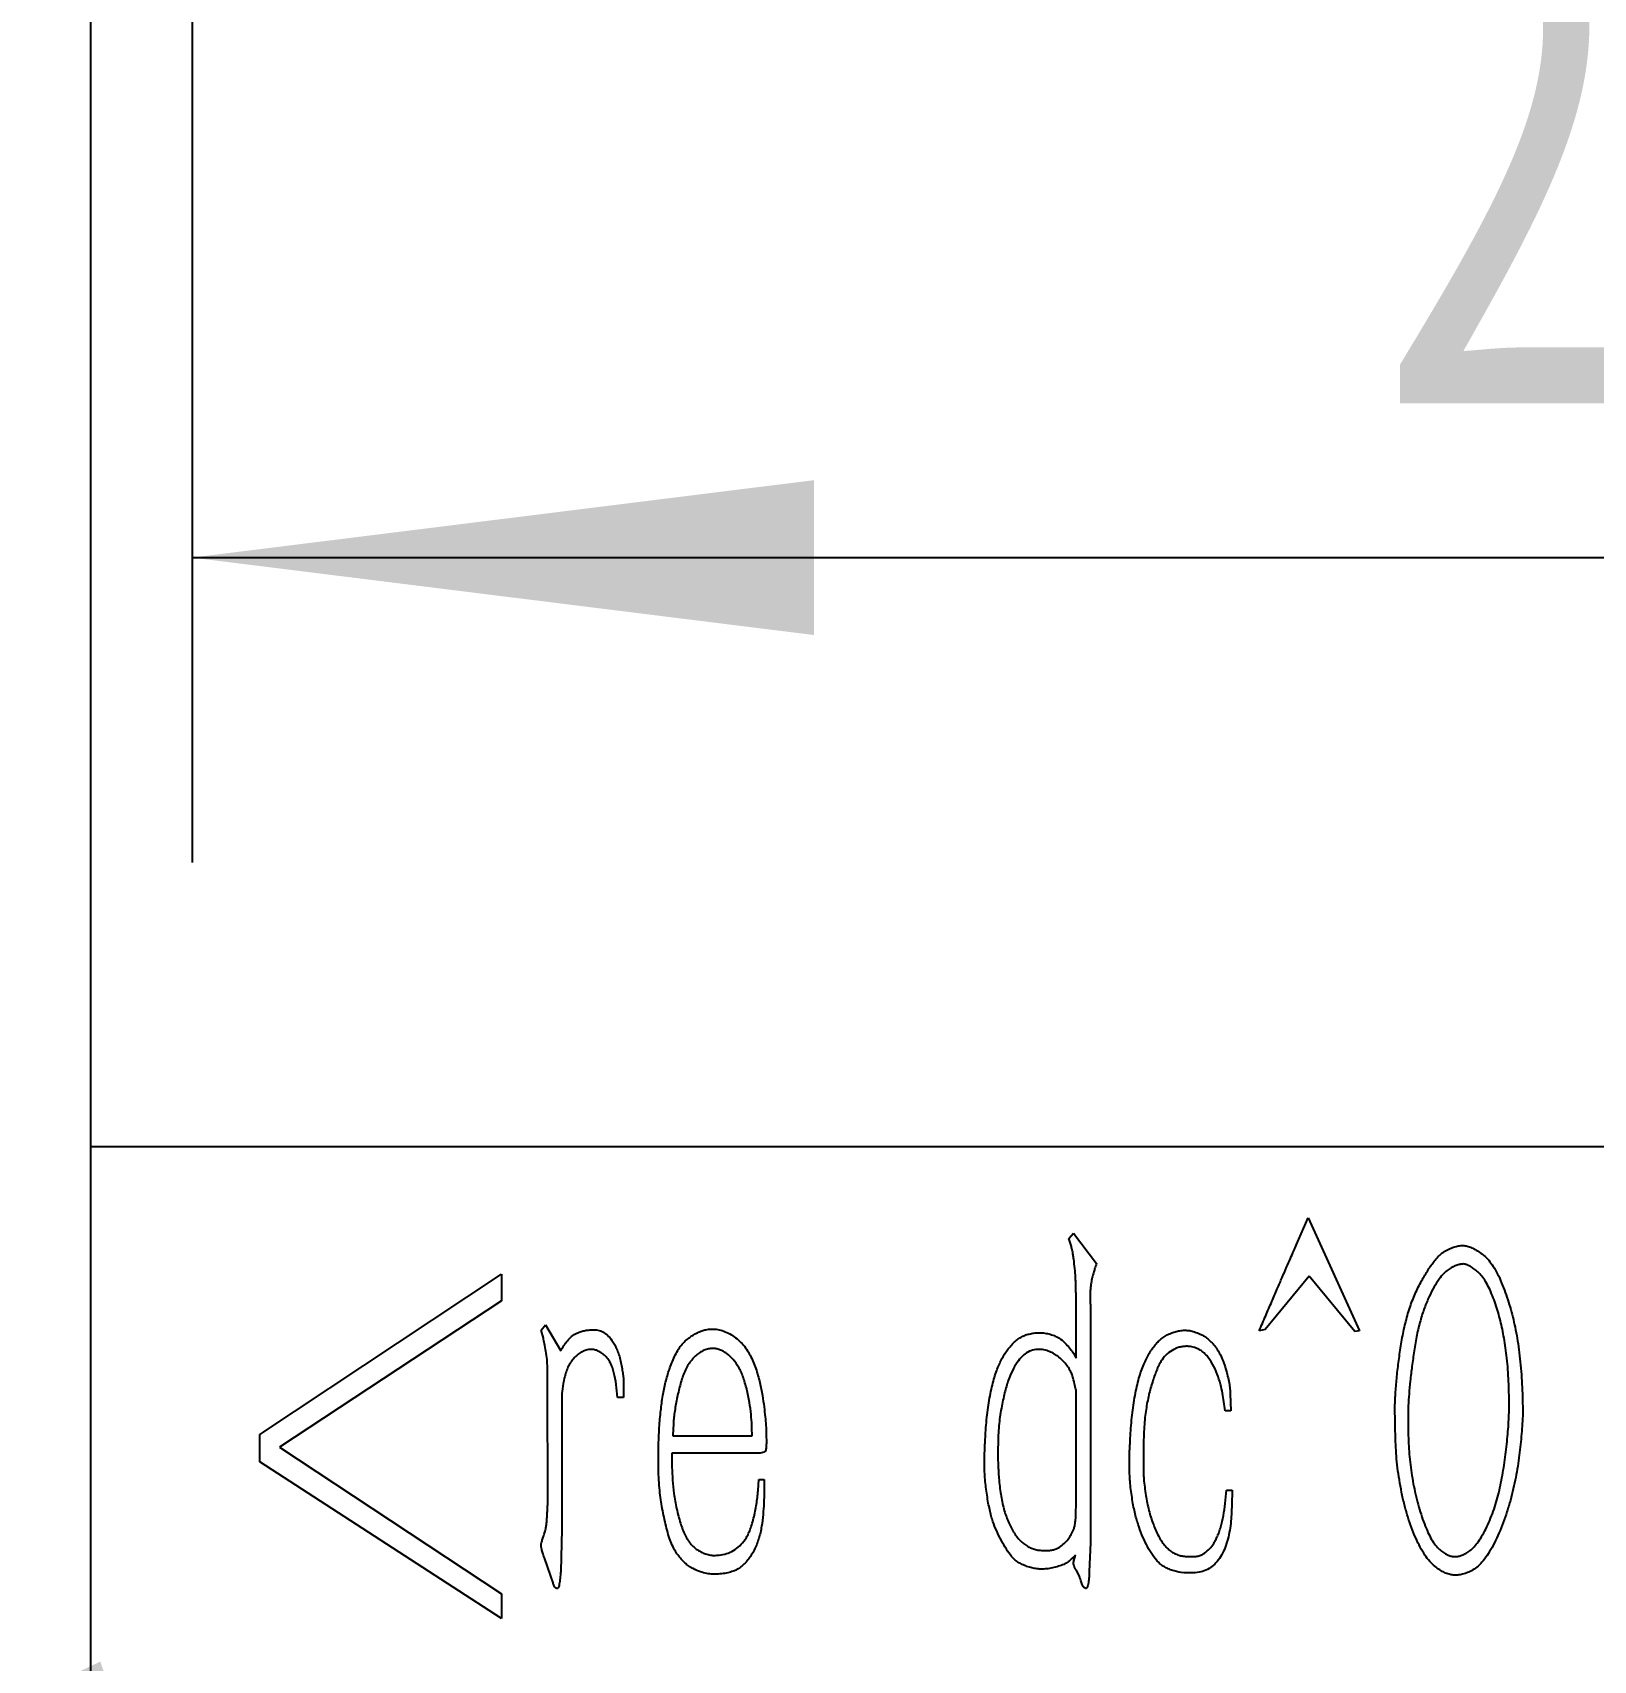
# Model space of a CAD drawing. Header units: millimetres. Extents: x 0 to 210, y 0 to 297.
# Drawn here: x 99.19 to 109.43, y 176.2 to 186.88 of the extents above; entities that cross this region are included whole.
import ezdxf

# ---------------------------------------------------------------- set-up
doc = ezdxf.new("R2010")
doc.units = ezdxf.units.MM
doc.layers.add('根据设置的颜色创建', color=7, linetype='Continuous', lineweight=25)
doc.styles.add('SLDTEXTSTYLE5', font='TXT', dxfattribs={"width": 0.7})
doc.dimstyles.new('SLDDIMSTYLE10', dxfattribs={"dimtxt": 3.5, "dimasz": 4.08, "dimexe": 0, "dimexo": 0.0625, "dimgap": 0.875, "dimtad": 2, "dimlfac": 1.5, "dimrnd": 1e-09, "dimzin": 12, "dimdsep": 46, "dimtxsty": 'SLDTEXTSTYLE5', "dimsah": 1, "dimcen": 0.09, "dimadec": 0, "dimazin": 3, "dimtfac": 1, "dimtmove": 0, "dimatfit": 0, "dimfxl": 0, "dimfrac": 2, "dimtolj": 1, "dimtzin": 12, "dimarcsym": 0})
doc.dimstyles.new('SLDDIMSTYLE5', dxfattribs={"dimtxt": 3.5, "dimasz": 4.08, "dimexe": 0, "dimexo": 0.0625, "dimgap": 0.875, "dimtad": 0, "dimtih": 1, "dimtoh": 1, "dimlfac": 1.5, "dimrnd": 1e-09, "dimzin": 12, "dimdsep": 46, "dimtxsty": 'SLDTEXTSTYLE5', "dimsah": 1, "dimcen": 0, "dimadec": 0, "dimazin": 3, "dimtfac": 1, "dimtofl": 0, "dimtmove": 0, "dimatfit": 3, "dimfxl": 0, "dimfrac": 2, "dimtolj": 1, "dimtzin": 12, "dimarcsym": 0})

# ---------------------------------------------------------------- blocks, each defined once
blk = doc.blocks.new('SW_SYMBOL_HOLE_DEPTH')
at = {"layer": '根据设置的颜色创建', "color": 0}
for p, q in [((0, 875), (800, 875)), ((400, 875), (400, 75)), ((100, 555), (400, 75)), ((700, 555), (400, 75))]:
    blk.add_line(p, q, dxfattribs=at)
blk = doc.blocks.new('_D_13')
at = {"layer": '根据设置的颜色创建'}
for p, q in [((95.896, 182.787), (81.203, 182.787)), ((100.947, 172.299), (95.896, 182.787)), ((101.236, 171.699), (100.947, 172.299))]:
    blk.add_line(p, q, dxfattribs=at)
blk.add_solid([(100.947, 172.299), (99.634, 176.196), (98.719, 175.755)], dxfattribs=at)
at = {"layer": '根据设置的颜色创建', "xscale": 0.004511737089201878, "yscale": 0.004511737089201878, "zscale": 0.004511737089201878}
blk.add_blockref('SW_SYMBOL_HOLE_DEPTH', (84.271, 182.267), dxfattribs=at)
at = {"layer": '根据设置的颜色创建', "char_height": 3.5, "attachment_point": 1, "style": 'SLDTEXTSTYLE5'}
for s, insert in [('R1', (81.203, 186.258)), ('3.15', (88.169, 186.258))]:
    blk.add_mtext(s, dxfattribs=dict(at, insert=insert))
blk = doc.blocks.new('_D_15')
at = {"layer": '根据设置的颜色创建'}
for p, q in [((100.236, 196.781), (100.236, 181.438)), ((118.903, 196.749), (118.903, 181.438)), ((100.236, 183.438), (118.903, 183.438))]:
    blk.add_line(p, q, dxfattribs=at)
for points in [[(100.236, 183.438), (104.316, 182.93), (104.316, 183.946)], [(118.903, 183.438), (114.823, 183.946), (114.823, 182.93)]]:
    blk.add_solid(points, dxfattribs=at)
at = {"layer": '根据设置的颜色创建', "insert": (108.003, 187.95), "char_height": 3.5, "attachment_point": 1, "style": 'SLDTEXTSTYLE5'}
blk.add_mtext('28', dxfattribs=at)

msp = doc.modelspace()

# ---------------------------------------------------------------- linework, layer by layer
at = {"color": 7, "linetype": 'Continuous', "lineweight": 25}
for p, q in [((99.5696, 197.0986), (99.5696, 179.572)), ((99.5696, 179.572), (99.5696, 157.0986)), ((119.5696, 179.572), (99.5696, 179.572)), ((107.4814, 178.9311), (107.5585, 179.1057)), ((107.5585, 179.1057), (107.8941, 178.3643)), ((105.9878, 178.9714), (106.0181, 179.0052)), ((106.0181, 179.0052), (106.1693, 178.8073)), ((106.0047, 178.9177), (105.9878, 178.9714)), ((100.6813, 177.6862), (102.2653, 178.7367)), ((102.2653, 178.7367), (102.2653, 178.5622)), ((107.5649, 178.7233), (107.2765, 178.3743)), ((107.8637, 178.3609), (107.5649, 178.7233)), ((102.2653, 178.5622), (100.809, 177.6021)), ((106.035, 178.1863), (106.035, 178.5657)), ((106.129, 178.5354), (106.129, 176.9747)), ((102.5268, 178.3708), (102.5537, 178.4046)), ((102.5403, 178.3171), (102.5268, 178.3708)), ((102.5537, 178.4046), (102.6546, 178.2331)), ((107.2765, 178.3743), (107.2363, 178.3643)), ((107.8941, 178.3643), (107.8637, 178.3609)), ((106.0181, 178.2197), (106.035, 178.1863)), ((102.5671, 178.0049), (102.5671, 178.1257)), ((102.5706, 177.2601), (102.5671, 178.0049)), ((102.6611, 177.9243), (102.6611, 177.0652)), ((103.0673, 177.9278), (103.027, 177.9278)), ((103.0673, 178.0218), (103.0673, 177.9278)), ((106.035, 177.2064), (106.035, 177.978)), ((107.0468, 177.9512), (107.0498, 177.8408)), ((107.0498, 177.8408), (107.013, 177.8408)), ((103.393, 177.723), (103.3895, 177.6762)), ((100.6813, 177.5052), (100.6813, 177.6862)), ((100.809, 177.6021), (102.2653, 176.6391)), ((103.3895, 177.6762), (103.9095, 177.6762)), ((102.2653, 176.478), (100.6813, 177.5052)), ((103.9264, 177.5619), (103.383, 177.5619)), ((103.9498, 177.3172), (103.9533, 177.3908)), ((103.9533, 177.3908), (103.9901, 177.3908)), ((107.013, 177.2332), (107.023, 177.3202)), ((107.023, 177.3202), (107.0603, 177.3202)), ((102.6611, 177.0652), (102.6546, 176.7867)), ((106.129, 176.9747), (106.1221, 176.7867)), ((102.5905, 176.7564), (102.5472, 176.8772)), ((106.0216, 176.8573), (106.0316, 176.8941)), ((102.6039, 176.7132), (102.5905, 176.7564)), ((106.0584, 176.7564), (106.035, 176.7967)), ((102.2653, 176.6391), (102.2653, 176.478))]:
    msp.add_line(p, q, dxfattribs=at)
for points, knots in [([(106.035, 178.5657), (106.0352, 178.5806), (106.0354, 178.6088), (106.034, 178.6487), (106.0333, 178.684), (106.0312, 178.7257), (106.0274, 178.7758), (106.0217, 178.825), (106.0165, 178.8624), (106.0127, 178.8857), (106.0088, 178.9036), (106.0059, 178.9136), (106.0047, 178.9177)], [0, 0, 0, 0, 0.1263436, 0.238684, 0.3383946, 0.4255331, 0.5916647, 0.7640543, 0.8448562, 0.9117846, 0.9635548, 1, 1, 1, 1]), ([(107.2363, 178.3643), (107.2507, 178.3978), (107.2783, 178.462), (107.318, 178.554), (107.3546, 178.6375), (107.3864, 178.7129), (107.4156, 178.7793), (107.441, 178.8373), (107.4622, 178.8871), (107.4754, 178.9174), (107.4814, 178.9311)], [0, 0, 0, 0, 0.17707888, 0.33935774, 0.48683699, 0.61993671, 0.73675806, 0.83951847, 0.92715922, 1, 1, 1, 1]), ([(108.1272, 177.8811), (108.1289, 177.9132), (108.1322, 177.9791), (108.1412, 178.0801), (108.1545, 178.1855), (108.17, 178.2937), (108.1913, 178.4006), (108.2186, 178.5023), (108.2536, 178.5963), (108.2883, 178.6685), (108.3179, 178.7214), (108.3391, 178.7568), (108.3602, 178.788), (108.3796, 178.8161), (108.3994, 178.8396), (108.418, 178.8596), (108.4364, 178.8757), (108.4594, 178.8914), (108.4873, 178.9053), (108.5195, 178.9177), (108.5505, 178.9247), (108.5709, 178.9247), (108.5807, 178.9247)], [0, 0, 0, 0, 0.0791699, 0.1622043, 0.2492283, 0.3402703, 0.4308829, 0.517075, 0.5988108, 0.67699, 0.7138333, 0.7476531, 0.7785029, 0.8065422, 0.8314259, 0.8539053, 0.8738364, 0.8911274, 0.9222877, 0.9501369, 0.9759474, 1, 1, 1, 1]), ([(108.5807, 178.9247), (108.5901, 178.923), (108.6099, 178.9196), (108.6392, 178.9067), (108.6703, 178.8896), (108.7033, 178.8674), (108.7364, 178.8375), (108.7669, 178.7978), (108.796, 178.7498), (108.8311, 178.6733), (108.8695, 178.5696), (108.9002, 178.4609), (108.92, 178.3701), (108.933, 178.2976), (108.943, 178.2208), (108.9552, 178.1129), (108.9638, 177.9743), (108.9656, 177.8628), (108.9665, 177.807)], [0, 0, 0, 0, 0.0227293, 0.0480077, 0.0760707, 0.1077732, 0.1431726, 0.1821589, 0.2272172, 0.2772795, 0.3836503, 0.4916982, 0.5473578, 0.6062124, 0.6678961, 0.7329792, 0.8662171, 1, 1, 1, 1]), ([(106.1693, 178.8073), (106.1651, 178.796), (106.1576, 178.7754), (106.1493, 178.7444), (106.1411, 178.7127), (106.1345, 178.6822), (106.1298, 178.6508), (106.1282, 178.6189), (106.1278, 178.5796), (106.1286, 178.551), (106.129, 178.5354)], [0, 0, 0, 0, 0.1310516, 0.2372548, 0.3464607, 0.4857842, 0.5745767, 0.6896091, 0.831337, 1, 1, 1, 1]), ([(108.5772, 178.8039), (108.5695, 178.8033), (108.5534, 178.8021), (108.5288, 178.7946), (108.5028, 178.7829), (108.4744, 178.7661), (108.4441, 178.7404), (108.414, 178.7017), (108.3827, 178.6508), (108.3502, 178.5881), (108.319, 178.5142), (108.2926, 178.4295), (108.2696, 178.3356), (108.2531, 178.2348), (108.2392, 178.1341), (108.2276, 178.0395), (108.2195, 177.9538), (108.2163, 177.8996), (108.2147, 177.8741)], [0, 0, 0, 0, 0.0217136, 0.045628, 0.0723106, 0.1024098, 0.1387018, 0.1840685, 0.2405762, 0.307741, 0.3840881, 0.4673451, 0.5586265, 0.6576861, 0.7562386, 0.8465169, 0.92758, 1, 1, 1, 1]), ([(108.8691, 178.1123), (108.8667, 178.1366), (108.862, 178.1839), (108.8538, 178.2523), (108.8437, 178.3157), (108.8294, 178.3939), (108.806, 178.4875), (108.7753, 178.5773), (108.7469, 178.6443), (108.7235, 178.6872), (108.6994, 178.7234), (108.6728, 178.7511), (108.6468, 178.7726), (108.6224, 178.7887), (108.5996, 178.8001), (108.5843, 178.8027), (108.5772, 178.8039)], [0, 0, 0, 0, 0.0930556, 0.1806196, 0.261585, 0.3371773, 0.4825854, 0.627771, 0.6971505, 0.7588704, 0.813198, 0.861755, 0.9042487, 0.9411046, 0.9729496, 1, 1, 1, 1]), ([(102.6546, 178.2331), (102.6614, 178.245), (102.6746, 178.2682), (102.6976, 178.3007), (102.7253, 178.3298), (102.7547, 178.3485), (102.7827, 178.3602), (102.8084, 178.3673), (102.8383, 178.3706), (102.8712, 178.3733), (102.9065, 178.3702), (102.9404, 178.3547), (102.9715, 178.3288), (102.9879, 178.306), (102.9967, 178.2937)], [0, 0, 0, 0, 0.0955864, 0.1869132, 0.2778642, 0.3742898, 0.4283045, 0.4895859, 0.5597249, 0.6386548, 0.7202938, 0.8038269, 0.8952198, 1, 1, 1, 1]), ([(103.2955, 177.5992), (103.2963, 177.6219), (103.2979, 177.6656), (103.3005, 177.7288), (103.3051, 177.7872), (103.3123, 177.8572), (103.3226, 177.9375), (103.3416, 178.0277), (103.3658, 178.1139), (103.3941, 178.1826), (103.4205, 178.2352), (103.4439, 178.2698), (103.4704, 178.299), (103.4994, 178.3224), (103.5293, 178.3408), (103.5579, 178.3566), (103.5861, 178.3679), (103.605, 178.3722), (103.6142, 178.3743)], [0, 0, 0, 0, 0.07583622, 0.14616853, 0.21108188, 0.27113449, 0.38112986, 0.48115926, 0.57849707, 0.67947642, 0.72871261, 0.77489575, 0.8183583, 0.85965464, 0.89894216, 0.93532195, 0.96860486, 1, 1, 1, 1]), ([(103.6142, 178.3743), (103.6276, 178.3758), (103.6544, 178.379), (103.6952, 178.3734), (103.7353, 178.36), (103.7748, 178.3398), (103.8114, 178.313), (103.8451, 178.2818), (103.8738, 178.2455), (103.9052, 178.1912), (103.9357, 178.1183), (103.9611, 178.0294), (103.9768, 177.9446), (103.9889, 177.8694), (103.9952, 177.8039), (104.0011, 177.7463), (104.0025, 177.6923), (104.0038, 177.649), (104.0033, 177.6169), (104.002, 177.5977), (103.9997, 177.584), (103.9966, 177.5731), (103.9864, 177.5676), (103.9722, 177.564), (103.9513, 177.5626), (103.9354, 177.5621), (103.9264, 177.5619)], [0, 0, 0, 0, 0.0377811, 0.0752833, 0.114412, 0.1562271, 0.1992159, 0.2413378, 0.2847075, 0.3285041, 0.4170676, 0.5056898, 0.5877016, 0.6587506, 0.7195709, 0.7723392, 0.8212163, 0.8709969, 0.8937944, 0.9115255, 0.9247559, 0.9333078, 0.9416935, 0.9552392, 0.9748642, 1, 1, 1, 1]), ([(105.4409, 177.6797), (105.4438, 177.7248), (105.4495, 177.8119), (105.466, 177.9174), (105.483, 177.9946), (105.4957, 178.0463), (105.51, 178.0924), (105.5301, 178.1451), (105.5583, 178.2027), (105.5933, 178.2524), (105.6235, 178.2859), (105.6474, 178.3064), (105.6727, 178.323), (105.6992, 178.3363), (105.7284, 178.3451), (105.7597, 178.3513), (105.7941, 178.3531), (105.8178, 178.3517), (105.8302, 178.3509)], [0, 0, 0, 0, 0.1560933, 0.300824, 0.3681409, 0.4289055, 0.4846282, 0.5342379, 0.6237707, 0.7050276, 0.743082, 0.7791909, 0.8134587, 0.8472263, 0.8814176, 0.9181018, 0.9570654, 1, 1, 1, 1]), ([(105.8302, 178.3509), (105.8417, 178.3483), (105.8651, 178.3428), (105.9008, 178.3313), (105.9374, 178.3106), (105.9691, 178.2793), (105.9968, 178.2485), (106.0119, 178.228), (106.0181, 178.2197)], [0, 0, 0, 0, 0.1494706, 0.305118, 0.474695, 0.677163, 0.8679074, 1, 1, 1, 1]), ([(106.392, 177.6762), (106.395, 177.7219), (106.4008, 177.8107), (106.4173, 177.9187), (106.4341, 177.9988), (106.4472, 178.0525), (106.4621, 178.1005), (106.4786, 178.1431), (106.4964, 178.1811), (106.5137, 178.2159), (106.534, 178.246), (106.5544, 178.2733), (106.5763, 178.2975), (106.6005, 178.3181), (106.6269, 178.3356), (106.6553, 178.3495), (106.6852, 178.3599), (106.7163, 178.3672), (106.7487, 178.3696), (106.7704, 178.3681), (106.7813, 178.3673)], [0, 0, 0, 0, 0.1552158, 0.3020217, 0.3704354, 0.4330688, 0.4896566, 0.5409572, 0.588033, 0.6318202, 0.6728609, 0.7110074, 0.7476428, 0.7831594, 0.8188938, 0.8546237, 0.890389, 0.9261499, 0.9628285, 1, 1, 1, 1]), ([(106.7813, 178.3673), (106.7916, 178.3645), (106.8151, 178.3579), (106.8456, 178.3468), (106.8728, 178.3331), (106.8952, 178.3179), (106.917, 178.297), (106.9409, 178.273), (106.9632, 178.2428), (106.9837, 178.2067), (107.0011, 178.164), (107.017, 178.1175), (107.0299, 178.0705), (107.0396, 178.0265), (107.0453, 177.9873), (107.0464, 177.9626), (107.0468, 177.9512)], [0, 0, 0, 0, 0.06031673, 0.13718874, 0.18231521, 0.23206909, 0.28894478, 0.35237911, 0.42244961, 0.4998591, 0.58610117, 0.68182658, 0.77679673, 0.86090727, 0.93542691, 1, 1, 1, 1]), ([(102.5671, 178.1257), (102.5666, 178.1429), (102.5656, 178.1785), (102.5578, 178.2302), (102.5487, 178.2766), (102.5428, 178.305), (102.5403, 178.3171)], [0, 0, 0, 0, 0.2673316, 0.54983, 0.8086544, 1, 1, 1, 1]), ([(102.8426, 178.2435), (102.8332, 178.2418), (102.8143, 178.2382), (102.7875, 178.2256), (102.7622, 178.2079), (102.7393, 178.1844), (102.7184, 178.1572), (102.7009, 178.1262), (102.6875, 178.0918), (102.6748, 178.0444), (102.6639, 177.9883), (102.662, 177.9443), (102.6611, 177.9243)], [0, 0, 0, 0, 0.07184078, 0.14454585, 0.22081492, 0.30387611, 0.39035453, 0.47932512, 0.57075411, 0.66808183, 0.84971019, 1, 1, 1, 1]), ([(103.027, 177.9278), (103.0242, 177.9565), (103.0188, 178.011), (103.0082, 178.0771), (102.994, 178.1242), (102.9811, 178.1554), (102.9631, 178.1821), (102.9426, 178.2052), (102.9191, 178.2227), (102.8951, 178.2366), (102.8689, 178.243), (102.8514, 178.2433), (102.8426, 178.2435)], [0, 0, 0, 0, 0.2133826, 0.4052903, 0.4937192, 0.5766298, 0.654501, 0.7308715, 0.8034575, 0.870387, 0.9349152, 1, 1, 1, 1]), ([(102.9967, 178.2937), (103.0022, 178.2847), (103.0139, 178.2659), (103.0273, 178.2335), (103.04, 178.1973), (103.0491, 178.1577), (103.0567, 178.1185), (103.0629, 178.0824), (103.0667, 178.0507), (103.0671, 178.0309), (103.0673, 178.0218)], [0, 0, 0, 0, 0.1114368, 0.2337756, 0.3689079, 0.5167222, 0.663035, 0.7908661, 0.9036162, 1, 1, 1, 1]), ([(103.648, 178.25), (103.6375, 178.2487), (103.6167, 178.2462), (103.5862, 178.2353), (103.558, 178.2174), (103.5311, 178.1946), (103.5071, 178.1666), (103.4853, 178.1349), (103.467, 178.0991), (103.4475, 178.0456), (103.4273, 177.9738), (103.4123, 177.8996), (103.4024, 177.8401), (103.3967, 177.7982), (103.3936, 177.7595), (103.3932, 177.7347), (103.393, 177.723)], [0, 0, 0, 0, 0.05017319, 0.09943175, 0.15204266, 0.20783804, 0.26636623, 0.32636119, 0.39003311, 0.45650032, 0.59641389, 0.74342353, 0.8159657, 0.88260024, 0.9441326, 1, 1, 1, 1]), ([(103.9095, 177.6762), (103.9093, 177.6991), (103.9087, 177.7461), (103.9037, 177.8192), (103.8932, 177.8983), (103.8785, 177.9674), (103.8643, 178.0235), (103.851, 178.0621), (103.8375, 178.0965), (103.8172, 178.1358), (103.7878, 178.1776), (103.752, 178.211), (103.7214, 178.2317), (103.6973, 178.2418), (103.673, 178.249), (103.6564, 178.2497), (103.648, 178.25)], [0, 0, 0, 0, 0.1001262, 0.2055562, 0.3204553, 0.4493446, 0.5146208, 0.5735734, 0.6275887, 0.6765774, 0.7665509, 0.8497012, 0.8895377, 0.9275424, 0.9636151, 1, 1, 1, 1]), ([(105.8068, 178.2435), (105.7911, 178.2435), (105.7611, 178.2434), (105.718, 178.2277), (105.6798, 178.1987), (105.6467, 178.1558), (105.6145, 178.1022), (105.5936, 178.0484), (105.5772, 177.9996), (105.566, 177.9565), (105.5553, 177.9086), (105.5409, 177.8369), (105.527, 177.7395), (105.5234, 177.6388), (105.5228, 177.5584), (105.5231, 177.5035), (105.525, 177.4551), (105.5273, 177.4251), (105.5284, 177.4112)], [0, 0, 0, 0, 0.0489734, 0.0937059, 0.1409171, 0.1974372, 0.2627093, 0.3363806, 0.3779787, 0.4242646, 0.4759792, 0.5321635, 0.6534155, 0.7840683, 0.8480224, 0.9057376, 0.9562142, 1, 1, 1, 1]), ([(106.035, 177.978), (106.0319, 177.9913), (106.0248, 178.0216), (106.0146, 178.0616), (106.0013, 178.0977), (105.9849, 178.126), (105.9635, 178.1535), (105.9378, 178.1802), (105.909, 178.2042), (105.8768, 178.2229), (105.8429, 178.2368), (105.8189, 178.2413), (105.8068, 178.2435)], [0, 0, 0, 0, 0.1086753, 0.2484735, 0.3292257, 0.4144713, 0.5077877, 0.6068694, 0.7092546, 0.8058185, 0.9025179, 1, 1, 1, 1]), ([(106.7784, 178.2634), (106.7691, 178.2637), (106.7509, 178.2642), (106.7244, 178.2604), (106.699, 178.2543), (106.6682, 178.2399), (106.6323, 178.2163), (106.6038, 178.1827), (106.5843, 178.1503), (106.5693, 178.1203), (106.5554, 178.0845), (106.5359, 178.0297), (106.5143, 177.9554), (106.4983, 177.8768), (106.4881, 177.8087), (106.4832, 177.75), (106.4788, 177.6844), (106.478, 177.6146), (106.4775, 177.5466), (106.4775, 177.4863), (106.4776, 177.4367), (106.479, 177.4072), (106.4795, 177.3943)], [0, 0, 0, 0, 0.0275992, 0.0539466, 0.079408, 0.1047786, 0.1548088, 0.2058078, 0.2341237, 0.2671846, 0.3054394, 0.3483054, 0.4401712, 0.5352808, 0.586579, 0.6449865, 0.710161, 0.7821312, 0.8526093, 0.9122432, 0.9615299, 1, 1, 1, 1]), ([(107.013, 177.8408), (107.0106, 177.8605), (107.006, 177.8991), (106.9972, 177.9576), (106.9826, 178.0185), (106.9622, 178.083), (106.9343, 178.1474), (106.9009, 178.1948), (106.8697, 178.2264), (106.8424, 178.2446), (106.8115, 178.2572), (106.7896, 178.2613), (106.7784, 178.2634)], [0, 0, 0, 0, 0.11490505, 0.22452477, 0.341641, 0.47646168, 0.61536953, 0.74589086, 0.80889399, 0.87106863, 0.93422454, 1, 1, 1, 1]), ([(108.5165, 176.8842), (108.5235, 176.8843), (108.5385, 176.8845), (108.5621, 176.8902), (108.5871, 176.9018), (108.6145, 176.9176), (108.6426, 176.9414), (108.6697, 176.9748), (108.6977, 177.0163), (108.7247, 177.0662), (108.7497, 177.1217), (108.7729, 177.1802), (108.7926, 177.2409), (108.8154, 177.3253), (108.8363, 177.4354), (108.8568, 177.5694), (108.8695, 177.7017), (108.8763, 177.8096), (108.8767, 177.895), (108.8757, 177.963), (108.8732, 178.0359), (108.8705, 178.0862), (108.8691, 178.1123)], [0, 0, 0, 0, 0.0154035, 0.0330865, 0.0530979, 0.0760925, 0.102875, 0.1340673, 0.1707465, 0.2133737, 0.2592753, 0.3053301, 0.3523638, 0.4001729, 0.4984558, 0.5999489, 0.6997171, 0.7921757, 0.8387017, 0.8885286, 0.9424109, 1, 1, 1, 1]), ([(108.5101, 176.7634), (108.5007, 176.7647), (108.481, 176.7675), (108.4513, 176.7791), (108.4203, 176.7971), (108.3873, 176.8208), (108.354, 176.8534), (108.3219, 176.8955), (108.2912, 176.9473), (108.262, 177.008), (108.2346, 177.0756), (108.2104, 177.1485), (108.1889, 177.2253), (108.1708, 177.3053), (108.1565, 177.3863), (108.1439, 177.4658), (108.1368, 177.5432), (108.1324, 177.6178), (108.1301, 177.6893), (108.1287, 177.7569), (108.1277, 177.8204), (108.1274, 177.8613), (108.1272, 177.8811)], [0, 0, 0, 0, 0.0225605, 0.0475333, 0.0757695, 0.1081349, 0.1445956, 0.1867185, 0.2343972, 0.2886724, 0.3477368, 0.4088134, 0.4722248, 0.538514, 0.6050246, 0.6691894, 0.7309484, 0.7909402, 0.848084, 0.9020337, 0.9528038, 1, 1, 1, 1]), ([(108.2147, 177.8741), (108.2144, 177.858), (108.2136, 177.8239), (108.2129, 177.7695), (108.2143, 177.709), (108.2165, 177.6198), (108.2249, 177.5031), (108.2463, 177.363), (108.2767, 177.2273), (108.3109, 177.1211), (108.3424, 177.0455), (108.3657, 176.9982), (108.3911, 176.9603), (108.4175, 176.9313), (108.4443, 176.9108), (108.4694, 176.8962), (108.4931, 176.8861), (108.509, 176.8848), (108.5165, 176.8842)], [0, 0, 0, 0, 0.0441103, 0.0936692, 0.1491438, 0.2100939, 0.33866, 0.4697015, 0.5984122, 0.7199022, 0.7751248, 0.8231113, 0.8643467, 0.8997335, 0.9301984, 0.9564777, 0.9793597, 1, 1, 1, 1]), ([(108.9665, 177.807), (108.9635, 177.7622), (108.9572, 177.6702), (108.9424, 177.5293), (108.9175, 177.3828), (108.8878, 177.259), (108.8569, 177.161), (108.8318, 177.0899), (108.8032, 177.0231), (108.7736, 176.9605), (108.7422, 176.9048), (108.709, 176.8587), (108.6751, 176.8222), (108.6397, 176.7966), (108.6051, 176.7789), (108.5719, 176.7679), (108.5403, 176.7616), (108.5199, 176.7628), (108.5101, 176.7634)], [0, 0, 0, 0, 0.11001, 0.2260934, 0.34727, 0.4740069, 0.5378784, 0.599186, 0.6587298, 0.7159777, 0.7689475, 0.8151925, 0.8551392, 0.8903309, 0.9217684, 0.9500369, 0.976023, 1, 1, 1, 1]), ([(105.8401, 176.8036), (105.83, 176.8029), (105.8093, 176.8014), (105.7777, 176.8035), (105.7453, 176.8097), (105.713, 176.8195), (105.682, 176.832), (105.6546, 176.8474), (105.6311, 176.8649), (105.6051, 176.893), (105.5767, 176.9347), (105.5439, 176.9904), (105.514, 177.0513), (105.4922, 177.1052), (105.4784, 177.1518), (105.4687, 177.192), (105.459, 177.2375), (105.4485, 177.3043), (105.4368, 177.3883), (105.4337, 177.4874), (105.4353, 177.5838), (105.439, 177.6476), (105.4409, 177.6797)], [0, 0, 0, 0, 0.0280618, 0.0575256, 0.0874444, 0.1195714, 0.1508866, 0.1798954, 0.2064536, 0.231804, 0.2854839, 0.3462406, 0.4107636, 0.4734764, 0.5070558, 0.5453909, 0.5881047, 0.6360709, 0.7328412, 0.8229732, 0.9107436, 1, 1, 1, 1]), ([(106.7918, 176.7768), (106.7697, 176.7769), (106.7258, 176.7771), (106.6725, 176.7904), (106.6334, 176.8068), (106.6069, 176.8219), (106.583, 176.8391), (106.5562, 176.8676), (106.5263, 176.9089), (106.4949, 176.9653), (106.4663, 177.028), (106.4459, 177.0848), (106.4304, 177.1341), (106.4206, 177.1761), (106.4101, 177.2222), (106.3996, 177.2892), (106.3877, 177.3747), (106.3848, 177.4772), (106.3863, 177.5773), (106.3901, 177.6434), (106.392, 177.6762)], [0, 0, 0, 0, 0.0599967, 0.118909, 0.1477855, 0.1752305, 0.2016384, 0.2274514, 0.2812596, 0.3397828, 0.4027006, 0.4684222, 0.5037742, 0.5432307, 0.5856584, 0.6322582, 0.7276163, 0.8200688, 0.9106586, 1, 1, 1, 1]), ([(103.6883, 176.7698), (103.6759, 176.7694), (103.6506, 176.7685), (103.6109, 176.7724), (103.568, 176.7847), (103.5302, 176.8011), (103.4978, 176.8193), (103.4738, 176.8384), (103.4502, 176.8611), (103.427, 176.8877), (103.4046, 176.92), (103.3852, 176.9596), (103.3672, 177.0056), (103.3466, 177.0764), (103.3252, 177.1707), (103.3087, 177.269), (103.3003, 177.3536), (103.2957, 177.4269), (103.2947, 177.5098), (103.2952, 177.5683), (103.2955, 177.5992)], [0, 0, 0, 0, 0.0361503, 0.0734611, 0.1154361, 0.1653045, 0.1931625, 0.223048, 0.2544089, 0.2882321, 0.3256641, 0.3683415, 0.4159558, 0.469321, 0.5826075, 0.6968639, 0.7588723, 0.8298533, 0.9103539, 1, 1, 1, 1]), ([(103.383, 177.5619), (103.3831, 177.5315), (103.3834, 177.4728), (103.3873, 177.3849), (103.3961, 177.294), (103.4112, 177.2155), (103.4254, 177.1506), (103.4391, 177.105), (103.4531, 177.063), (103.4696, 177.0256), (103.4877, 176.9921), (103.51, 176.9632), (103.536, 176.9386), (103.5654, 176.9189), (103.5964, 176.9038), (103.6288, 176.8948), (103.6617, 176.891), (103.6837, 176.8931), (103.6948, 176.8941)], [0, 0, 0, 0, 0.1101282, 0.2131413, 0.3196031, 0.4412966, 0.5030435, 0.5607401, 0.6142153, 0.6635227, 0.7090539, 0.7523847, 0.7953798, 0.8382738, 0.8802633, 0.92027, 0.9596105, 1, 1, 1, 1]), ([(103.9901, 177.3908), (103.9898, 177.3645), (103.9892, 177.3129), (103.9879, 177.2363), (103.9818, 177.1597), (103.9737, 177.0813), (103.9557, 177.0024), (103.9309, 176.9391), (103.9046, 176.8932), (103.8832, 176.8622), (103.8591, 176.8358), (103.833, 176.8128), (103.8031, 176.7943), (103.7685, 176.7818), (103.73, 176.7724), (103.7026, 176.7707), (103.6883, 176.7698)], [0, 0, 0, 0, 0.1024222, 0.2003614, 0.2978804, 0.4010231, 0.5061736, 0.6116688, 0.6635989, 0.7116707, 0.7577282, 0.8020225, 0.8465409, 0.8934331, 0.944367, 1, 1, 1, 1]), ([(105.5284, 177.4112), (105.5313, 177.3758), (105.5368, 177.3079), (105.5538, 177.2261), (105.5702, 177.1662), (105.5856, 177.1258), (105.6016, 177.088), (105.62, 177.0537), (105.6398, 177.0232), (105.6613, 176.9966), (105.6841, 176.974), (105.7088, 176.9559), (105.735, 176.9416), (105.763, 176.9318), (105.7928, 176.9255), (105.8133, 176.9248), (105.8237, 176.9245)], [0, 0, 0, 0, 0.17018333, 0.32667134, 0.39937728, 0.46802588, 0.53387552, 0.59610031, 0.65407384, 0.70831549, 0.75945844, 0.80778188, 0.85471954, 0.90197905, 0.94982963, 1, 1, 1, 1]), ([(106.4795, 177.3943), (106.4834, 177.3579), (106.4907, 177.2884), (106.5112, 177.1898), (106.5385, 177.1012), (106.5674, 177.0346), (106.5941, 176.9879), (106.6151, 176.9586), (106.6374, 176.9343), (106.6618, 176.9156), (106.6877, 176.9013), (106.7159, 176.8913), (106.7464, 176.8853), (106.7676, 176.8846), (106.7784, 176.8842)], [0, 0, 0, 0, 0.1695038, 0.3240767, 0.4657231, 0.5984728, 0.6597392, 0.7147482, 0.7652903, 0.8118457, 0.8565386, 0.9022175, 0.9499742, 1, 1, 1, 1]), ([(103.6948, 176.8941), (103.7105, 176.8965), (103.743, 176.9015), (103.7887, 176.9234), (103.8307, 176.9548), (103.8608, 176.9893), (103.881, 177.0236), (103.8952, 177.0557), (103.9085, 177.0936), (103.9247, 177.1514), (103.9401, 177.2265), (103.9466, 177.2875), (103.9498, 177.3172)], [0, 0, 0, 0, 0.0884998, 0.1818284, 0.2787251, 0.3788208, 0.4346879, 0.4995291, 0.5739582, 0.6583804, 0.8335714, 1, 1, 1, 1]), ([(107.0603, 177.3202), (107.0592, 177.2944), (107.0571, 177.2463), (107.0558, 177.1783), (107.052, 177.1162), (107.0443, 177.0571), (107.0317, 176.9996), (107.0152, 176.9448), (106.9918, 176.895), (106.9635, 176.8515), (106.9282, 176.8176), (106.8877, 176.7934), (106.8415, 176.7789), (106.8088, 176.7775), (106.7918, 176.7768)], [0, 0, 0, 0, 0.1143473, 0.2125399, 0.3006294, 0.3893018, 0.4755014, 0.5607497, 0.6416817, 0.7176595, 0.788632, 0.855962, 0.9249994, 1, 1, 1, 1]), ([(102.5472, 176.8772), (102.5436, 176.8873), (102.5372, 176.9052), (102.5305, 176.929), (102.5256, 176.9461), (102.5249, 176.9615), (102.5283, 176.9784), (102.5359, 176.9993), (102.5441, 177.0243), (102.5525, 177.0515), (102.5587, 177.0784), (102.562, 177.1004), (102.5633, 177.119), (102.5642, 177.1376), (102.5658, 177.1611), (102.567, 177.1878), (102.5687, 177.2137), (102.5692, 177.2349), (102.5708, 177.2496), (102.5706, 177.2573), (102.5706, 177.2601)], [0, 0, 0, 0, 0.081984, 0.1455241, 0.1899113, 0.2178978, 0.2630247, 0.3204926, 0.3888093, 0.464398, 0.5386937, 0.6003375, 0.6347431, 0.6818315, 0.742949, 0.815485, 0.886752, 0.9414556, 0.9783964, 1, 1, 1, 1]), ([(105.8237, 176.9245), (105.8339, 176.9242), (105.8529, 176.9236), (105.8799, 176.9274), (105.9038, 176.9332), (105.9302, 176.9469), (105.9569, 176.9683), (105.9838, 176.9971), (106.0034, 177.0297), (106.0195, 177.0587), (106.0278, 177.0885), (106.0317, 177.1199), (106.0347, 177.1601), (106.0349, 177.19), (106.035, 177.2064)], [0, 0, 0, 0, 0.0751935, 0.1410929, 0.2023932, 0.2575204, 0.3603366, 0.4554449, 0.5491367, 0.6428529, 0.7005918, 0.777819, 0.8779397, 1, 1, 1, 1]), ([(106.7784, 176.8842), (106.7885, 176.8839), (106.8075, 176.8832), (106.8347, 176.8874), (106.8586, 176.895), (106.8853, 176.9108), (106.9126, 176.9361), (106.9368, 176.9649), (106.9516, 176.9931), (106.963, 177.018), (106.9745, 177.0468), (106.9893, 177.0917), (107.0046, 177.154), (107.0102, 177.2063), (107.013, 177.2332)], [0, 0, 0, 0, 0.0648674, 0.1218661, 0.1756704, 0.2247368, 0.3196718, 0.4135044, 0.4644257, 0.5229513, 0.5893011, 0.6632819, 0.8262877, 1, 1, 1, 1]), ([(106.0316, 176.8941), (106.0258, 176.8885), (106.0153, 176.8782), (106.0006, 176.8644), (105.9885, 176.8538), (105.9745, 176.8422), (105.9517, 176.8317), (105.9193, 176.8195), (105.8809, 176.8086), (105.8536, 176.8053), (105.8401, 176.8036)], [0, 0, 0, 0, 0.1115665, 0.2021614, 0.2783027, 0.3336508, 0.45228, 0.6208708, 0.8127795, 1, 1, 1, 1]), ([(106.035, 176.7967), (106.0317, 176.8026), (106.0256, 176.8133), (106.0199, 176.8295), (106.0175, 176.8445), (106.0203, 176.8532), (106.0216, 176.8573)], [0, 0, 0, 0, 0.3145556, 0.5760359, 0.8013279, 1, 1, 1, 1]), ([(102.6546, 176.7867), (102.6532, 176.7713), (102.6507, 176.7432), (102.6465, 176.7106), (102.642, 176.6898), (102.638, 176.6809), (102.6333, 176.6744), (102.6295, 176.6754), (102.6278, 176.6759)], [0, 0, 0, 0, 0.3869314, 0.7049427, 0.8244651, 0.911529, 0.9583814, 1, 1, 1, 1]), ([(106.0987, 176.6759), (106.0972, 176.6763), (106.0929, 176.6775), (106.0849, 176.6837), (106.076, 176.6988), (106.07, 176.7173), (106.0649, 176.7343), (106.0613, 176.7448), (106.059, 176.7517), (106.0586, 176.7552), (106.0584, 176.7564)], [0, 0, 0, 0, 0.0505432, 0.1422049, 0.3150893, 0.6050468, 0.7668202, 0.8847545, 0.9623273, 1, 1, 1, 1]), ([(106.1221, 176.7867), (106.1217, 176.7713), (106.1211, 176.7431), (106.1165, 176.7105), (106.1106, 176.6899), (106.1074, 176.6809), (106.1031, 176.6746), (106.0999, 176.6755), (106.0987, 176.6759)], [0, 0, 0, 0, 0.3908741, 0.7139566, 0.8362352, 0.9228011, 0.9703081, 1, 1, 1, 1]), ([(102.6278, 176.6759), (102.6263, 176.6763), (102.6227, 176.6773), (102.6157, 176.6817), (102.609, 176.6946), (102.6059, 176.706), (102.6039, 176.7132)], [0, 0, 0, 0, 0.1011134, 0.2400804, 0.5180145, 1, 1, 1, 1])]:
    msp.add_open_spline(points, degree=3, knots=knots, dxfattribs=at)

# ---------------------------------------------------------------- dimensions: what is measured, and where the dimension line sits
at = {"layer": '根据设置的颜色创建'}
dim = msp.add_linear_dim(base=(118.903, 183.4385), p1=(100.2363, 196.7814), p2=(118.903, 196.7492), dimstyle='SLDDIMSTYLE10', dxfattribs=at)
dim.commit()
dim.dimension.update_dxf_attribs({"geometry": '_D_15', "text_midpoint": (109.5362, 183.4385), "dimtype": 160})
dim = msp.add_radius_dim(center=(101.2363, 171.6986), mpoint=(100.947, 172.2992), text='<>{\\fGDT;x}3.15', dimstyle='SLDDIMSTYLE5', dxfattribs=at)
dim.commit()
dim.dimension.update_dxf_attribs({"geometry": '_D_13', "text_midpoint": (87.7558, 184.4316), "dimtype": 164})

doc.saveas('drawing.dxf')
